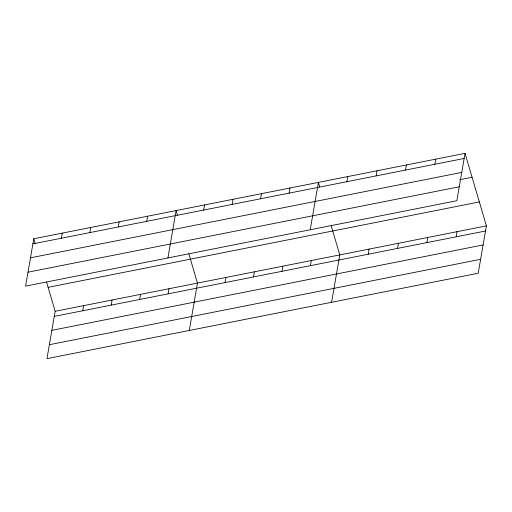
<?xml version="1.0" encoding="UTF-8"?>
<svg xmlns="http://www.w3.org/2000/svg" width="512" height="512" viewBox="0 0 512 512"><rect width="100%" height="100%" fill="white"/><g stroke="black" fill="none" stroke-linecap="round" stroke-linejoin="round"><path stroke-width="0.77" d="M33.786 238.758L25.6 286.131L456.845 200.717L465.03 153.35L33.786 238.758L35.104 243.245M61.363 238.234L62.246 233.12M46.56 282.118L55.155 311.283L46.97 358.65L478.214 273.242L486.4 225.869L465.03 153.35M89.824 232.595L90.707 227.482M82.733 310.758L83.616 305.645M118.285 226.963L119.168 221.843M111.194 305.12L112.077 300.006M146.746 221.325L147.629 216.211M139.654 299.488L140.538 294.368M167.91 257.946L176.096 210.573L177.414 215.059M168.115 293.85L169.005 288.736M203.674 210.048L204.557 204.934M189.28 330.47L197.466 283.098L188.87 253.933M232.134 204.41L233.018 199.296M225.043 282.573L225.926 277.459M260.595 198.778L261.478 193.658M253.504 276.934L254.387 271.821M289.062 193.139L289.946 188.026M281.965 271.302L282.854 266.182M310.221 229.76L318.406 182.387L319.731 186.874M310.432 265.664L311.315 260.55M346.848 181.696L347.731 176.576M331.59 302.285L339.776 254.912L331.181 225.747M376.173 175.885L377.056 170.771M368.218 254.221L369.101 249.101M405.498 170.08L406.381 164.96M397.542 248.41L398.426 243.296M434.822 164.269L435.706 159.155M426.867 242.605L427.75 237.485M456.192 236.794L457.075 231.68M32.896 243.872L464.147 158.464M30.49 257.818L461.741 172.41M459.738 179.725L472.083 177.28M28.006 272.186L459.258 186.771M48.102 287.347L479.347 201.939M55.155 311.283L486.4 225.869M54.272 316.397L485.517 230.989M51.859 330.342L483.11 244.934M49.376 344.71L480.627 259.296"/></g></svg>
